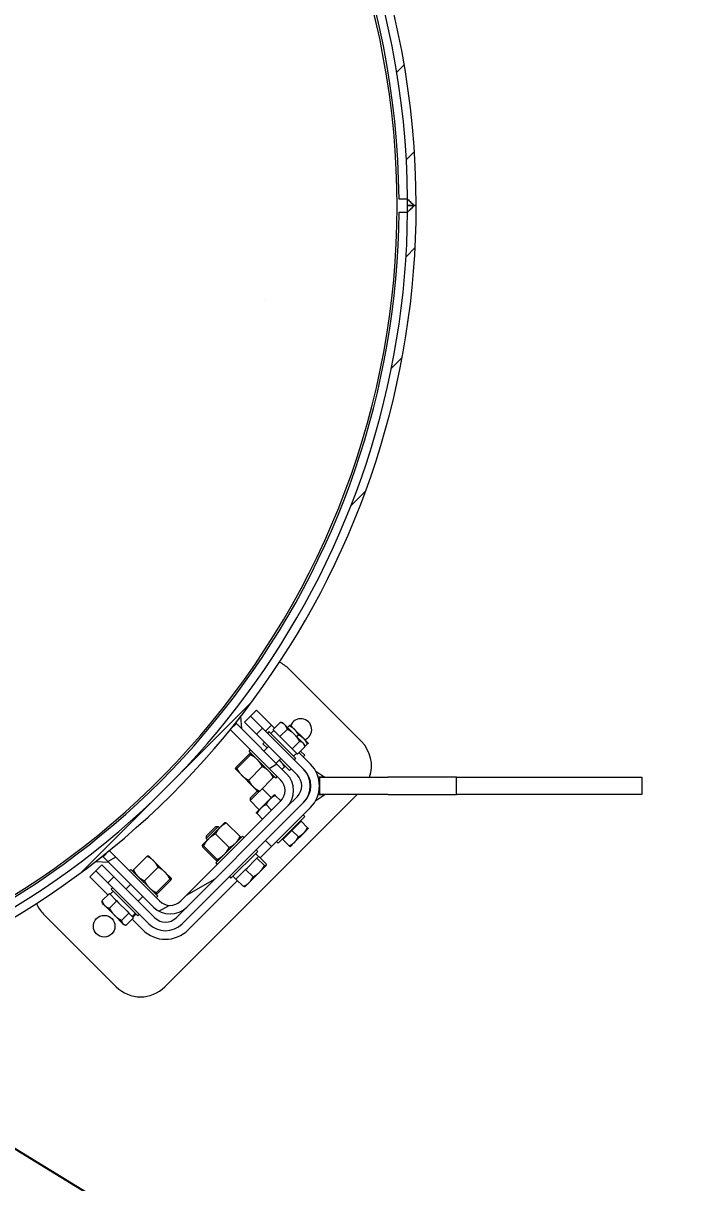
# Model space of a CAD drawing. Header units: inches. Extents: x 20 to 536, y 8 to 344.
# Drawn here: x 283.68 to 303.22, y 211.26 to 245.1 of the extents above; entities that cross this region are included whole.
import ezdxf

# ---------------------------------------------------------------- set-up
doc = ezdxf.new("R2010")
doc.units = ezdxf.units.IN
doc.header["$LTSCALE"] = 16
doc.header["$MEASUREMENT"] = 0
for name, color, linetype, lineweight in [('Dimension (ANSI)', 7, 'Continuous', 25), ('Hatch', 7, 'Continuous', 18), ('Symbol', 7, 'Continuous', 25), ('Visible', 7, 'Continuous', 18)]:
    doc.layers.add(name, color=color, linetype=linetype, lineweight=lineweight)
doc.styles.add('MEMCOR Medium', font='arial.ttf')
doc.styles.add('Standard D-E', font='arial.ttf')
doc.dimstyles.new('Default (ANSI)', dxfattribs={"dimscale": 16, "dimtxt": 0.15, "dimasz": 0.098425, "dimexe": 0.125, "dimexo": 0.0625, "dimgap": 0.031496, "dimtad": 0, "dimtih": 1, "dimtoh": 1, "dimdec": 4, "dimrnd": 1e-08, "dimzin": 3, "dimdsep": 46, "dimlunit": 5, "dimtxsty": 'MEMCOR Medium', "dimcen": 0.09, "dimdle": 0.393701, "dimclrd": 256, "dimclre": 256, "dimclrt": 256, "dimadec": 0, "dimazin": 1, "dimtfac": 0.8, "dimtofl": 0, "dimtmove": 0, "dimatfit": 3, "dimfxl": 1, "dimfrac": 1, "dimtolj": 1, "dimtzin": 4, "dimlwd": -1, "dimlwe": -1, "dimarcsym": 0})
doc.dimstyles.new('Default D-E$7', dxfattribs={"dimscale": 16, "dimtxt": 0.15, "dimasz": 0.098425, "dimexe": 0.125, "dimexo": 0.0625, "dimgap": 0.031496, "dimtad": 0, "dimtih": 1, "dimtoh": 1, "dimrnd": 1e-08, "dimzin": 4, "dimdsep": 46, "dimtxsty": 'Standard D-E', "dimcen": 0.09, "dimdle": 0.393701, "dimclrd": 256, "dimclre": 256, "dimclrt": 256, "dimadec": 0, "dimazin": 1, "dimtfac": 1, "dimtofl": 0, "dimtmove": 0, "dimatfit": 3, "dimfxl": 1, "dimtolj": 1, "dimtzin": 4, "dimlwd": -1, "dimlwe": -1, "dimarcsym": 0})

# ---------------------------------------------------------------- blocks, each defined once
blk = doc.blocks.new('*D29')
at = {"layer": 'Defpoints', "color": 0, "transparency": 16777216}
for p in [(288.082, 262.301), (219.33, 251.64), (248.104, 222.866)]:
    blk.add_point(p, dxfattribs=at)
at = {"layer": 'Dimension (ANSI)', "transparency": 16777216}
for p, q in [((287.375, 263.008), (257.622, 292.761)), ((257.922, 290.233), (243.693, 276.004)), ((220.443, 252.754), (234.672, 266.983)), ((247.397, 223.573), (217.915, 253.055))]:
    blk.add_line(p, q, dxfattribs=at)
for points in [[(257.737, 290.419), (258.108, 290.047), (259.036, 291.347)], [(220.258, 252.939), (220.629, 252.568), (219.33, 251.64)]]:
    blk.add_solid(points, dxfattribs=at)
at = {"layer": 'Dimension (ANSI)', "transparency": 16777216, "char_height": 2.4, "attachment_point": 5, "style": 'MEMCOR Medium'}
for s, insert in [('\\A1; 56{\\H0.8x;\\S1#8;} in', (239.183, 273.962)), ('\\A1;[1426.3 mm]', (239.183, 269.451))]:
    blk.add_mtext(s, dxfattribs=dict(at, insert=insert))

msp = doc.modelspace()

# ---------------------------------------------------------------- hatches: boundary and pattern name
at = {"layer": 'Hatch'}
h = msp.add_hatch(dxfattribs=at)
h.set_pattern_fill('ANSI31', color=256, scale=16, style=0)
edge = h.paths.add_edge_path()
edge.add_spline(control_points=[(295.089787, 239.776114), (295.058151, 239.744394), (295.026422, 239.712766), (294.96284, 239.649761), (294.930988, 239.618384), (294.899043, 239.587101)], knot_values=[-0.682075875, -0.682075875, -0.682075875, -0.682075875, -0.340702201, -0.340702201, 0, 0, 0, 0], degree=3, periodic=0)
edge.add_ellipse((270.90008, 239.776117), major_axis=(-0.189016, -23.998963), ratio=1, start_angle=19.9222048, end_angle=90, ccw=False)
edge.add_line((278.899877, 217.148938), (278.899877, 216.883944))
edge.add_ellipse((270.90008, 239.776117), major_axis=(22.892172, 7.999797), ratio=1, start_angle=270, end_angle=270.6114045)
edge.add_ellipse((270.90008, 239.776117), major_axis=(22.805504, 8.243619), ratio=1, start_angle=270, end_angle=288.0241104)
edge.add_ellipse((270.90008, 239.776117), major_axis=(19.135639, 14.89549), ratio=1, start_angle=270, end_angle=270.5906879)
edge.add_ellipse((270.90008, 239.776117), major_axis=(18.98106, 15.091973), ratio=1, start_angle=270, end_angle=283.0230921)
edge.add_ellipse((270.90008, 239.776117), major_axis=(15.091973, 18.98106), ratio=1, start_angle=270, end_angle=270.5906879)
edge.add_ellipse((270.90008, 239.776117), major_axis=(14.89549, 19.135639), ratio=1, start_angle=270, end_angle=307.8977611)
edge.add_line((295.149787, 239.776114), (295.089787, 239.776114))
edge = h.paths.add_edge_path()
edge.add_spline(control_points=[(294.899043, 239.965132), (294.930988, 239.933849), (294.96284, 239.902472), (295.026422, 239.839467), (295.058151, 239.807839), (295.089787, 239.776119)], knot_values=[-0.682075897, -0.682075897, -0.682075897, -0.682075897, -0.341373686, -0.341373686, 0, 0, 0, 0], degree=3, periodic=0)
edge.add_line((295.089787, 239.776119), (295.149787, 239.776119))
edge.add_ellipse((270.90008, 239.776117), major_axis=(-0.000002, 24.249707), ratio=1, start_angle=270, end_angle=307.8977611)
edge.add_ellipse((270.90008, 239.776117), major_axis=(-14.89549, 19.135639), ratio=1, start_angle=270, end_angle=270.5906879)
edge.add_ellipse((270.90008, 239.776117), major_axis=(-15.091973, 18.98106), ratio=1, start_angle=270, end_angle=283.0230921)
edge.add_ellipse((270.90008, 239.776117), major_axis=(-18.98106, 15.091973), ratio=1, start_angle=270, end_angle=270.5906879)
edge.add_ellipse((270.90008, 239.776117), major_axis=(-19.135639, 14.89549), ratio=1, start_angle=270, end_angle=345.7955322)
edge.add_ellipse((270.90008, 239.776117), major_axis=(-19.135639, -14.89549), ratio=1, start_angle=270, end_angle=270.5906879)
edge.add_ellipse((270.90008, 239.776117), major_axis=(-18.98106, -15.091973), ratio=1, start_angle=270, end_angle=283.0230921)
edge.add_ellipse((270.90008, 239.776117), major_axis=(-18.98106, 15.091973), ratio=1, start_angle=0, end_angle=0.5906879)
edge.add_ellipse((270.90008, 239.776117), major_axis=(-14.89549, -19.135639), ratio=1, start_angle=270, end_angle=345.7955322)
edge.add_ellipse((270.90008, 239.776117), major_axis=(14.89549, -19.135639), ratio=1, start_angle=270, end_angle=270.5906879)
edge.add_ellipse((270.90008, 239.776117), major_axis=(15.091973, -18.98106), ratio=1, start_angle=270, end_angle=283.0230921)
edge.add_ellipse((270.90008, 239.776117), major_axis=(18.98106, -15.091973), ratio=1, start_angle=270, end_angle=270.5906879)
edge.add_ellipse((270.90008, 239.776117), major_axis=(19.135639, -14.89549), ratio=1, start_angle=270, end_angle=288.0241104)
edge.add_ellipse((270.90008, 239.776117), major_axis=(22.805504, -8.243619), ratio=1, start_angle=270, end_angle=270.6114045)
edge.add_line((262.900283, 216.883944), (262.900283, 217.148938))
edge.add_ellipse((270.90008, 239.776117), major_axis=(-22.627178, 7.999797), ratio=1, start_angle=199.9222048, end_angle=450, ccw=False)
h = msp.add_hatch(dxfattribs=at)
h.set_pattern_fill('ANSI31', color=256, scale=16, angle=-15, style=0)
edge = h.paths.add_edge_path()
edge.add_line((278.899877, 216.883944), (278.899877, 216.786117))
edge.add_line((278.899877, 216.786117), (278.899877, 216.625588))
edge.add_spline(control_points=[(278.899877, 216.625588), (278.960747, 216.711817), (279.021815, 216.798116), (279.10309, 216.913109), (279.123405, 216.941863), (279.143699, 216.970612)], knot_values=[-1.073112656, -1.073112656, -1.073112656, -1.073112656, -0.268149888, -0.268149888, 0, 0, 0, 0], degree=3, periodic=0)
edge.add_ellipse((270.90008, 239.776117), major_axis=(-22.805504, -8.243619), ratio=1, start_angle=89.3885955, end_angle=90, ccw=False)
edge = h.paths.add_edge_path()
edge.add_spline(control_points=[(262.656461, 216.970612), (262.676616, 216.941891), (262.696911, 216.913122), (262.737524, 216.855703), (262.774289, 216.803858), (262.819103, 216.740663), (262.859836, 216.683226), (262.900283, 216.625588)], knot_values=[-0.643823681, -0.643823681, -0.643823681, -0.643823681, -0.590339543, -0.590339543, -0.536552188, -0.536552188, 0, 0, 0, 0], degree=3, periodic=0)
edge.add_line((262.900283, 216.625588), (262.900283, 216.786117))
edge.add_line((262.900283, 216.786117), (262.900283, 216.883944))
edge.add_ellipse((270.90008, 239.776117), major_axis=(-22.892172, 7.999797), ratio=1, start_angle=89.3885955, end_angle=90, ccw=False)
edge = h.paths.add_edge_path()
edge.add_line((251.742243, 224.507367), (251.899771, 224.664894))
edge.add_line((251.899771, 224.664894), (251.91902, 224.684144))
edge.add_ellipse((270.90008, 239.776117), major_axis=(-15.091973, 18.98106), ratio=1, start_angle=89.4093121, end_angle=90, ccw=False)
edge.add_line((251.764441, 224.880627), (251.742243, 224.507367))
edge = h.paths.add_edge_path()
edge.add_ellipse((270.90008, 239.776117), major_axis=(-14.89549, -19.135639), ratio=1, start_angle=89.4093121, end_angle=90)
edge.add_line((290.035719, 224.880627), (290.057917, 224.507367))
edge.add_line((290.057917, 224.507367), (289.900389, 224.664894))
edge.add_line((289.900389, 224.664894), (289.88114, 224.684144))
edge = h.paths.add_edge_path()
edge.add_line((255.63133, 258.933953), (255.788858, 258.776426))
edge.add_line((255.788858, 258.776426), (255.808107, 258.757177))
edge.add_ellipse((270.90008, 239.776117), major_axis=(18.98106, 15.091973), ratio=1, start_angle=89.4093121, end_angle=90, ccw=False)
edge.add_line((256.00459, 258.911755), (255.63133, 258.933953))
edge = h.paths.add_edge_path()
edge.add_ellipse((270.90008, 239.776117), major_axis=(-19.135639, 14.89549), ratio=1, start_angle=89.4093121, end_angle=90)
edge.add_line((256.00459, 220.640478), (255.63133, 220.61828))
edge.add_line((255.63133, 220.61828), (255.788858, 220.775807))
edge.add_line((255.788858, 220.775807), (255.808107, 220.795056))
edge = h.paths.add_edge_path()
edge.add_line((290.057917, 255.044866), (289.900389, 254.887339))
edge.add_line((289.900389, 254.887339), (289.88114, 254.868089))
edge.add_ellipse((270.90008, 239.776117), major_axis=(15.091973, -18.98106), ratio=1, start_angle=89.4093121, end_angle=90, ccw=False)
edge.add_line((290.035719, 254.671607), (290.057917, 255.044866))
edge = h.paths.add_edge_path()
edge.add_ellipse((270.90008, 239.776117), major_axis=(14.89549, 19.135639), ratio=1, start_angle=89.4093121, end_angle=90)
edge.add_line((251.764441, 254.671607), (251.742243, 255.044866))
edge.add_line((251.742243, 255.044866), (251.899771, 254.887339))
edge.add_line((251.899771, 254.887339), (251.91902, 254.868089))
edge = h.paths.add_edge_path()
edge.add_line((285.992053, 258.757177), (286.011302, 258.776426))
edge.add_line((286.011302, 258.776426), (286.168829, 258.933953))
edge.add_line((286.168829, 258.933953), (285.79557, 258.911755))
edge.add_ellipse((270.90008, 239.776117), major_axis=(19.135639, -14.89549), ratio=1, start_angle=89.4093121, end_angle=90, ccw=False)
edge = h.paths.add_edge_path()
edge.add_line((286.168829, 220.61828), (286.011302, 220.775807))
edge.add_line((286.011302, 220.775807), (285.992053, 220.795056))
edge.add_ellipse((270.90008, 239.776117), major_axis=(-18.98106, -15.091973), ratio=1, start_angle=89.4093121, end_angle=90, ccw=False)
edge.add_line((285.79557, 220.640478), (286.168829, 220.61828))
h = msp.add_hatch(dxfattribs=at)
h.set_pattern_fill('ANSI31', color=256, scale=16, angle=-15, style=0)
edge = h.paths.add_edge_path()
edge.add_line((286.188079, 220.952584), (286.011302, 220.775807))
edge.add_line((286.011302, 220.775807), (286.168829, 220.61828))
edge.add_line((286.168829, 220.61828), (287.479299, 219.30781))
edge.add_ellipse((287.967203, 219.795713), major_axis=(0.487904, -0.487904), ratio=1, start_angle=270, end_angle=360)
edge.add_line((288.455107, 219.30781), (291.368387, 222.22109))
edge.add_ellipse((290.880483, 222.708993), major_axis=(0.487904, 0.487904), ratio=1, start_angle=270, end_angle=360)
edge.add_line((291.368387, 223.196897), (290.057917, 224.507367))
edge.add_line((290.057917, 224.507367), (289.900389, 224.664894))
edge.add_line((289.900389, 224.664894), (289.723613, 224.488118))
edge.add_line((289.723613, 224.488118), (291.19161, 223.02012))
edge.add_ellipse((290.880483, 222.708993), major_axis=(0.311127, -0.311127), ratio=1, start_angle=0, end_angle=90, ccw=False)
edge.add_line((291.19161, 222.397866), (288.27833, 219.484586))
edge.add_ellipse((287.967203, 219.795713), major_axis=(-0.311127, -0.311127), ratio=1, start_angle=0, end_angle=90, ccw=False)
edge.add_line((287.656076, 219.484586), (286.188079, 220.952584))

# ---------------------------------------------------------------- linework, layer by layer
at = {"layer": 'Visible'}
for p, q in [((294.899043, 239.965132), (294.64905, 239.963163)), ((294.64905, 239.58907), (294.899043, 239.587101)), ((294.90008, 239.776119), (295.089787, 239.776119)), ((295.089787, 239.776114), (294.90008, 239.776114)), ((295.089787, 239.776119), (295.149787, 239.776119)), ((295.149787, 239.776114), (295.089787, 239.776114)), ((291.43082, 226.257463), (293.55214, 224.136142)), ((290.488039, 225.055465), (290.311262, 224.878689)), ((290.931187, 224.612317), (290.488039, 225.055465)), ((290.057917, 224.507367), (290.035719, 224.880627)), ((290.134485, 224.701912), (290.311262, 224.878689)), ((290.488039, 224.348359), (290.134485, 224.701912)), ((290.664816, 224.525135), (290.311262, 224.878689)), ((290.971696, 224.484115), (291.187134, 224.699552)), ((291.261533, 224.680414), (291.208756, 224.694556)), ((289.900389, 224.664894), (289.723613, 224.488118)), ((289.723613, 224.488118), (291.19161, 223.02012)), ((289.88114, 224.684144), (290.057917, 224.507367)), ((291.368387, 223.196897), (289.900389, 224.664894)), ((290.488039, 224.348359), (290.664816, 224.525135)), ((291.857497, 223.332454), (290.664816, 224.525135)), ((290.931187, 224.612317), (290.75441, 224.43554)), ((290.849692, 224.429343), (290.80515, 224.384801)), ((291.62918, 223.649855), (290.849692, 224.429343)), ((290.909607, 224.369428), (290.997995, 224.457817)), ((291.015543, 224.527962), (290.931187, 224.612317)), ((291.002592, 224.45322), (290.971696, 224.484115)), ((291.002592, 224.45322), (291.143003, 224.312808)), ((291.173899, 224.281913), (291.389336, 224.49735)), ((291.315866, 224.626082), (291.261533, 224.680414)), ((291.595031, 224.346917), (291.315866, 224.626082)), ((291.395574, 224.546374), (291.445609, 224.596409)), ((291.601875, 224.48751), (291.469293, 224.620092)), ((291.86704, 224.222345), (291.601875, 224.48751)), ((291.68072, 223.155677), (290.488039, 224.348359)), ((290.673678, 224.073635), (290.71822, 224.118177)), ((290.673678, 224.073635), (290.796799, 223.950515)), ((291.173899, 224.281913), (291.143003, 224.312808)), ((291.228314, 224.227498), (291.173899, 224.281913)), ((291.228314, 224.227498), (291.475613, 223.980199)), ((291.530027, 223.925785), (291.745464, 224.141222)), ((291.850058, 224.09189), (291.595031, 224.346917)), ((291.660739, 224.281209), (291.710774, 224.331244)), ((291.880252, 224.061696), (291.850058, 224.09189)), ((291.999623, 224.089762), (291.86704, 224.222345)), ((291.880252, 224.061696), (291.894393, 224.008919)), ((291.899017, 223.989157), (291.975939, 224.066079)), ((290.284717, 223.778254), (289.887835, 223.381372)), ((290.311581, 223.75139), (289.914699, 223.354508)), ((290.271498, 223.851148), (290.31604, 223.89569)), ((290.271498, 223.851148), (291.050986, 223.07166)), ((290.327176, 223.79547), (290.325893, 223.795814)), ((290.841341, 223.995057), (290.705784, 223.8595)), ((291.530027, 223.925785), (291.475613, 223.980199)), ((291.553546, 223.902265), (291.530027, 223.925785)), ((291.553546, 223.902265), (291.660434, 223.795378)), ((291.572732, 223.706303), (291.66112, 223.794692)), ((291.683953, 223.771859), (291.660434, 223.795378)), ((291.683953, 223.771859), (291.89939, 223.987296)), ((292.062558, 223.480946), (291.727799, 223.815705)), ((291.895803, 223.736785), (291.772341, 223.860247)), ((291.895803, 223.736785), (291.851261, 223.692243)), ((289.870618, 223.338913), (289.870275, 223.340196)), ((290.658268, 223.404702), (290.261386, 223.00782)), ((291.194894, 223.641503), (291.059337, 223.505946)), ((291.150352, 223.596961), (291.453166, 223.294148)), ((291.304903, 223.395043), (291.237572, 223.327712)), ((291.62918, 223.649855), (291.584638, 223.605313)), ((289.870618, 223.338913), (289.871429, 223.338102)), ((289.871429, 223.338102), (290.058205, 223.151327)), ((290.058205, 223.151327), (290.39146, 222.818071)), ((290.978091, 223.084879), (290.581209, 222.687998)), ((290.995073, 223.118672), (291.011803, 223.101943)), ((290.995308, 223.127338), (290.995652, 223.126056)), ((291.050986, 223.07166), (291.095528, 223.116203)), ((291.453166, 223.294148), (291.497708, 223.33869)), ((291.857497, 223.332454), (291.885781, 223.30417)), ((292.22018, 223.268266), (292.478243, 223.09455)), ((292.478243, 223.09455), (292.290743, 223.09455)), ((292.326162, 223.09455), (294.326162, 223.09455)), ((292.326162, 223.09455), (292.326162, 222.59455)), ((296.326162, 223.09455), (294.326162, 223.09455)), ((296.326162, 223.09455), (296.826162, 223.09455)), ((296.326162, 222.59455), (296.326162, 223.09455)), ((296.826162, 223.09455), (301.734806, 223.09455)), ((301.734806, 223.09455), (301.734806, 222.59455)), ((290.301987, 222.479819), (290.51585, 222.693682)), ((290.5707, 222.68179), (290.301994, 222.413083)), ((290.39146, 222.818071), (290.538751, 222.670781)), ((290.538751, 222.670781), (290.540033, 222.670437)), ((290.923415, 222.498769), (290.657698, 222.764486)), ((293.424761, 222.59455), (287.810433, 216.980222)), ((291.19161, 222.397866), (288.27833, 219.484586)), ((288.31955, 218.818699), (291.857497, 222.356646)), ((290.301987, 222.479819), (290.301994, 222.413083)), ((290.569861, 222.145216), (290.301994, 222.413083)), ((290.87922, 222.454575), (290.614055, 222.18941)), ((291.011803, 222.587158), (290.87922, 222.454575)), ((291.196316, 222.402645), (291.035486, 222.563474)), ((291.368387, 222.22109), (291.68072, 222.533423)), ((291.885781, 222.384931), (291.857497, 222.356646)), ((292.22018, 222.420834), (292.478243, 222.59455)), ((292.290743, 222.59455), (292.478243, 222.59455)), ((294.326162, 222.59455), (292.326162, 222.59455)), ((294.326162, 222.59455), (296.326162, 222.59455)), ((296.826162, 222.59455), (296.326162, 222.59455)), ((301.734806, 222.59455), (296.826162, 222.59455)), ((288.455107, 219.30781), (291.368387, 222.22109)), ((290.614055, 222.18941), (290.481473, 222.056828)), ((290.666022, 221.872278), (290.505156, 222.033144)), ((290.931187, 222.137443), (290.770321, 222.298309)), ((290.931187, 221.076783), (292.062558, 222.208154)), ((291.895803, 221.952315), (291.851261, 221.996857)), ((289.016403, 221.371011), (289.305185, 221.659794)), ((289.369959, 221.659791), (289.016405, 221.306238)), ((289.305185, 221.659794), (289.369959, 221.659791)), ((289.410648, 221.619102), (289.369959, 221.659791)), ((289.567937, 221.776392), (289.420647, 221.629101)), ((289.567937, 221.776392), (289.56922, 221.776735)), ((289.610396, 221.759175), (290.007278, 221.362293)), ((291.116316, 221.172827), (291.895803, 221.952315)), ((291.52374, 221.544891), (291.656322, 221.677473)), ((291.656322, 221.677473), (291.788905, 221.810056)), ((291.788905, 221.810056), (291.771224, 221.827736)), ((291.788905, 221.810056), (291.975939, 221.623021)), ((289.016403, 221.371011), (289.016405, 221.306238)), ((289.420647, 221.629101), (289.087391, 221.295846)), ((289.290573, 221.439352), (289.687455, 221.04247)), ((290.080172, 221.375512), (289.300684, 220.596025)), ((290.024494, 221.319835), (290.024838, 221.321117)), ((290.080172, 221.375512), (290.124714, 221.33097)), ((291.258575, 221.279726), (291.391157, 221.412308)), ((291.391157, 221.412308), (291.52374, 221.544891)), ((291.52374, 221.544891), (291.710774, 221.357856)), ((291.601875, 221.20159), (291.86704, 221.466755)), ((291.86704, 221.466755), (291.999623, 221.599338)), ((288.899805, 221.108259), (288.899461, 221.106977)), ((288.900616, 221.109071), (288.899805, 221.108259)), ((289.087391, 221.295846), (288.900616, 221.109071)), ((288.917021, 221.065801), (289.313903, 220.668919)), ((288.943885, 221.092665), (289.340767, 220.695783)), ((289.057094, 221.265549), (289.016405, 221.306238)), ((290.478267, 220.977417), (290.52281, 220.932875)), ((290.596654, 220.74225), (290.931187, 221.076783)), ((290.931187, 221.076783), (290.75441, 221.25356)), ((291.116316, 221.172827), (291.071773, 221.217369)), ((291.258575, 221.279726), (291.240894, 221.297406)), ((291.258575, 221.279726), (291.445609, 221.092691)), ((291.469293, 221.069008), (291.601875, 221.20159)), ((285.79557, 220.640478), (286.168829, 220.61828)), ((286.168829, 220.61828), (285.992053, 220.795056)), ((286.188079, 220.952584), (286.011302, 220.775807)), ((286.011302, 220.775807), (287.479299, 219.30781)), ((287.656076, 219.484586), (286.188079, 220.952584)), ((286.897743, 220.391679), (287.294624, 220.788561)), ((287.337535, 220.805327), (287.336151, 220.805697)), ((287.484084, 220.658777), (287.337535, 220.805327)), ((287.817276, 220.325585), (287.484084, 220.658777)), ((289.356362, 220.651702), (289.355079, 220.651359)), ((290.52281, 220.932875), (289.743322, 220.153387)), ((290.452073, 220.685361), (290.221978, 220.455266)), ((290.452073, 220.685361), (290.502702, 220.73599)), ((290.462895, 220.87296), (290.551283, 220.784572)), ((290.502702, 220.73599), (290.510358, 220.743646)), ((290.502702, 220.73599), (290.718139, 220.520553)), ((290.551283, 220.784572), (290.510358, 220.743646)), ((290.551283, 220.784572), (290.552808, 220.786096)), ((290.552808, 220.786096), (290.768245, 220.570659)), ((285.620731, 220.188158), (285.797508, 220.364934)), ((285.974284, 220.541711), (285.797508, 220.364934)), ((285.797508, 220.364934), (286.151061, 220.011381)), ((285.974284, 220.541711), (286.327838, 220.188158)), ((286.780758, 220.359905), (286.8253, 220.404447)), ((286.8253, 220.404447), (287.604788, 219.624959)), ((286.880977, 220.348769), (286.880607, 220.350153)), ((287.216987, 220.072435), (287.613869, 220.469317)), ((288.004792, 220.138069), (287.817276, 220.325585)), ((289.300684, 220.596025), (289.345226, 220.551482)), ((290.128375, 220.361663), (289.933074, 220.166362)), ((290.128375, 220.361663), (290.171348, 220.404637)), ((290.171348, 220.404637), (290.221978, 220.455266)), ((290.171348, 220.404637), (290.386786, 220.1892)), ((290.273792, 220.020945), (290.580093, 220.327246)), ((290.580093, 220.327246), (290.770823, 220.517975)), ((290.770823, 220.517975), (290.773881, 220.521034)), ((290.773881, 220.521034), (290.775187, 220.525906)), ((285.620731, 220.188158), (286.150114, 219.658774)), ((286.327838, 220.188158), (286.151061, 220.011381)), ((286.151061, 220.011381), (287.343743, 218.818699)), ((286.327838, 220.188158), (287.520519, 218.995476)), ((286.681391, 219.834604), (286.816948, 219.970161)), ((287.564126, 219.725296), (287.961008, 220.122178)), ((287.59202, 219.697402), (287.988902, 220.094284)), ((288.005667, 220.137194), (288.004792, 220.138069)), ((288.005667, 220.137194), (288.006038, 220.135811)), ((288.496327, 218.641923), (289.933947, 220.079543)), ((289.69878, 220.197929), (289.743322, 220.153387)), ((289.79977, 220.209835), (289.888158, 220.121447)), ((289.8901, 220.123389), (289.888158, 220.121447)), ((289.8901, 220.123389), (289.933074, 220.166362)), ((289.8901, 220.123389), (290.105538, 219.907952)), ((290.155163, 219.902315), (290.273792, 220.020945)), ((286.193961, 219.70262), (285.978524, 219.487183)), ((286.193961, 219.70262), (286.226863, 219.669718)), ((286.215165, 219.681416), (286.303554, 219.769804)), ((286.376393, 219.520188), (286.226863, 219.669718)), ((286.291647, 219.870795), (286.247105, 219.826253)), ((287.026593, 219.046765), (286.247105, 219.826253)), ((287.54911, 219.680637), (287.550493, 219.680266)), ((287.560245, 219.580417), (287.604788, 219.624959)), ((290.155163, 219.902315), (290.15029, 219.90101)), ((285.996034, 219.414412), (285.984817, 219.456273)), ((285.996034, 219.414412), (286.05856, 219.351885)), ((286.05856, 219.351885), (286.343477, 219.066968)), ((286.409295, 219.487286), (286.193858, 219.271849)), ((286.376393, 219.520188), (286.409295, 219.487286)), ((286.409295, 219.487286), (286.463461, 219.43312)), ((286.709629, 219.186952), (286.463461, 219.43312)), ((287.034945, 219.481051), (287.170501, 219.616608)), ((288.142773, 218.995476), (288.455107, 219.30781)), ((286.39622, 216.980222), (284.274899, 219.101542)), ((286.343477, 219.066968), (286.59031, 218.820135)), ((286.763795, 219.132786), (286.548358, 218.917349)), ((286.902961, 218.99362), (286.687524, 218.778183)), ((286.709629, 219.186952), (286.763795, 219.132786)), ((286.763795, 219.132786), (286.785059, 219.111522)), ((286.861969, 219.034612), (286.785059, 219.111522)), ((286.859115, 218.949774), (287.166966, 218.641923)), ((286.861969, 219.034612), (286.950357, 219.123001)), ((286.861969, 219.034612), (286.876635, 219.019946)), ((286.876635, 219.019946), (286.881203, 219.015378)), ((286.881203, 219.015378), (286.969591, 219.103766)), ((286.881697, 219.014884), (286.881203, 219.015378)), ((286.881697, 219.014884), (286.902961, 218.99362)), ((286.881756, 219.014825), (286.970145, 219.103213)), ((287.071135, 219.091307), (287.026593, 219.046765)), ((286.59031, 218.820135), (286.614752, 218.795693)), ((286.614752, 218.795693), (286.656613, 218.784477))]:
    msp.add_line(p, q, dxfattribs=at)
msp.add_circle((286.042666, 218.747989), 0.315, dxfattribs=at)
for centre, radius, start, end in [((270.90008, 239.776117), 24.249707, 0.000005, 250.7377488), ((270.90008, 239.776117), 23.999707, 0.4512519, 250.5290471), ((270.90008, 239.776117), 23.749707, 0.4512519, 253.7422194), ((270.90008, 239.776117), 23.69, 285.7550294, 254.2449706), ((270.90008, 239.776117), 24, 359.5494441, 0.4505559), ((270.90008, 239.776117), 23.749707, 286.2577806, 359.5487481), ((270.90008, 239.776117), 24.249707, 289.2622512, 359.999995), ((270.90008, 239.776117), 23.999707, 289.4709529, 359.5487481), ((270.90008, 239.776117), 24.000003, 359.999995, 0.000005), ((290.723713, 225.550356), 1, 45, 64.1293293), ((270.90008, 239.776117), 24.249707, 321.511546, 322.1022339), ((291.784373, 224.489696), 0.315, 290.5074206, 159.4925794), ((292.845033, 223.429036), 1, 340.458746, 45), ((291.426162, 222.84455), 0.9, 315, 45), ((290.880483, 222.708993), 0.44, 315, 45), ((290.880483, 222.708993), 0.69, 315, 45), ((291.369593, 222.84455), 0.44, 315, 45), ((291.369593, 222.84455), 0.69, 315, 45), ((291.426162, 222.84455), 0.65, 315, 45), ((291.426162, 222.84455), 0.9, 16.1276202, 28.0859338), ((291.426162, 222.84455), 0.9, 331.9140662, 343.8723798), ((270.90008, 239.776117), 24.249707, 307.8977661, 308.488454), ((284.982006, 219.808649), 1, 203.4422918, 225), ((287.967203, 219.795713), 0.69, 225, 315), ((287.967203, 219.795713), 0.44, 225, 315), ((287.831646, 219.306603), 0.44, 225, 315), ((287.831646, 219.306603), 0.94, 225, 315), ((287.831646, 219.306603), 0.69, 225, 315), ((287.103326, 217.687329), 1, 225, 315)]:
    msp.add_arc(centre, radius, start, end, dxfattribs=at)
for points, knots in [([(294.899043, 239.965132), (294.930988, 239.933849), (294.96284, 239.902472), (295.026422, 239.839467), (295.058151, 239.807839), (295.089787, 239.776119)], [-0.682075897, -0.682075897, -0.682075897, -0.682075897, -0.3413736855, -0.3413736855, 0, 0, 0, 0]), ([(295.089787, 239.776114), (295.058151, 239.744394), (295.026422, 239.712766), (294.96284, 239.649761), (294.930988, 239.618384), (294.899043, 239.587101)], [-0.6820758752, -0.6820758752, -0.6820758752, -0.6820758752, -0.3407022006, -0.3407022006, 0, 0, 0, 0])]:
    msp.add_open_spline(points, degree=3, knots=knots, dxfattribs=at)
for points, weights in [([(291.315866, 224.626082), (291.268944, 224.673003), (291.187134, 224.699552)], [1, 1.04314139574, 1.01001874936]), ([(291.187134, 224.699552), (291.198475, 224.697311), (291.208756, 224.694556)], [1.01001874936, 1.01532757125, 1.01867725042]), ([(291.389336, 224.49735), (291.362787, 224.579161), (291.315866, 224.626082)], [1.01001874936, 1.04314139574, 1]), ([(291.595031, 224.346917), (291.512391, 224.429556), (291.389336, 224.49735)], [1, 1.04314139574, 1.01001874936]), ([(291.445609, 224.596409), (291.469293, 224.620092), (291.469293, 224.620092)], [1, 1.0379548493, 1]), ([(291.601875, 224.48751), (291.540343, 224.549042), (291.445609, 224.596409)], [1, 1.0379548493, 1]), ([(291.710774, 224.331244), (291.663407, 224.425978), (291.601875, 224.48751)], [1, 1.0379548493, 1]), ([(291.745464, 224.141222), (291.677671, 224.264277), (291.595031, 224.346917)], [1.01001874936, 1.04314139574, 1]), ([(291.86704, 224.222345), (291.805508, 224.283877), (291.710774, 224.331244)], [1, 1.0379548493, 1]), ([(291.850058, 224.09189), (291.814339, 224.127608), (291.745464, 224.141222)], [1, 1.04314139574, 1.01001874936]), ([(291.89939, 223.987296), (291.885777, 224.056171), (291.850058, 224.09189)], [1.01001874936, 1.04314139574, 1]), ([(291.975939, 224.066079), (291.928572, 224.160813), (291.86704, 224.222345)], [1, 1.0379548493, 1]), ([(291.999623, 224.089762), (291.999623, 224.089762), (291.975939, 224.066079)], [1, 1.0379548493, 1]), ([(290.327987, 223.794659), (290.321753, 223.800893), (290.284717, 223.778254)], [1, 1.0379548493, 1]), ([(290.311581, 223.75139), (290.334221, 223.788426), (290.327987, 223.794659)], [1, 1.0379548493, 1]), ([(290.514762, 223.607884), (290.434313, 223.688333), (290.311581, 223.75139)], [1, 1.0379548493, 1]), ([(289.887835, 223.381372), (289.865196, 223.344336), (289.871429, 223.338102)], [1, 1.0379548493, 1]), ([(289.871429, 223.338102), (289.877663, 223.331868), (289.914699, 223.354508)], [1, 1.0379548493, 1]), ([(289.914699, 223.354508), (289.977756, 223.231776), (290.058205, 223.151327)], [1, 1.0379548493, 1]), ([(290.658268, 223.404702), (290.595211, 223.527435), (290.514762, 223.607884)], [1, 1.0379548493, 1]), ([(290.848017, 223.274629), (290.773802, 223.348844), (290.658268, 223.404702)], [1, 1.0379548493, 1]), ([(291.196004, 223.551309), (291.173399, 223.573914), (291.147356, 223.593965)], [1, 1.01361653257, 1.01746303772]), ([(291.304903, 223.395043), (291.257536, 223.489777), (291.196004, 223.551309)], [1, 1.0379548493, 1]), ([(291.328587, 223.418726), (291.328587, 223.418726), (291.304903, 223.395043)], [1, 1.0379548493, 1]), ([(290.058205, 223.151327), (290.138654, 223.070877), (290.261386, 223.00782)], [1, 1.0379548493, 1]), ([(290.261386, 223.00782), (290.317245, 222.892287), (290.39146, 222.818071)], [1, 1.0379548493, 1]), ([(290.978091, 223.084879), (290.922233, 223.200413), (290.848017, 223.274629)], [1, 1.0379548493, 1]), ([(290.995652, 223.126056), (290.997971, 223.1174), (290.978091, 223.084879)], [1.00835685167, 1.03317429485, 1]), ([(291.016253, 223.106393), (291.011803, 223.101943), (291.011803, 223.101943)], [1.01868101019, 1.01660567782, 1]), ([(290.39146, 222.818071), (290.465676, 222.743856), (290.581209, 222.687998)], [1, 1.0379548493, 1]), ([(290.581209, 222.687998), (290.548689, 222.668118), (290.540033, 222.670437)], [1, 1.03317429485, 1.00835685167]), ([(290.87922, 222.454575), (290.817689, 222.393043), (290.770321, 222.298309)], [1, 1.0379548493, 1]), ([(291.035486, 222.563474), (290.940752, 222.516107), (290.87922, 222.454575)], [1, 1.0379548493, 1]), ([(291.011803, 222.587158), (291.011803, 222.587158), (291.035486, 222.563474)], [1, 1.0379548493, 1]), ([(290.505156, 222.033144), (290.481473, 222.056828), (290.481473, 222.056828)], [1, 1.0379548493, 1]), ([(290.614055, 222.18941), (290.552524, 222.127878), (290.505156, 222.033144)], [1, 1.0379548493, 1]), ([(290.770321, 222.298309), (290.675587, 222.250942), (290.614055, 222.18941)], [1, 1.0379548493, 1]), ([(289.610396, 221.759175), (289.494862, 221.703317), (289.420647, 221.629101)], [1, 1.0379548493, 1]), ([(289.56922, 221.776735), (289.577875, 221.779055), (289.610396, 221.759175)], [1.00835685167, 1.03317429485, 1]), ([(289.290573, 221.439352), (289.167841, 221.376295), (289.087391, 221.295846)], [1, 1.0379548493, 1]), ([(289.420647, 221.629101), (289.346431, 221.554886), (289.290573, 221.439352)], [1, 1.0379548493, 1]), ([(289.877204, 221.172544), (289.951419, 221.246759), (290.007278, 221.362293)], [1, 1.0379548493, 1]), ([(290.007278, 221.362293), (290.027157, 221.329772), (290.024838, 221.321117)], [1, 1.03317429485, 1.00835685167]), ([(291.601875, 221.20159), (291.663407, 221.263122), (291.710774, 221.357856)], [1, 1.0379548493, 1]), ([(291.710774, 221.357856), (291.805508, 221.405224), (291.86704, 221.466755)], [1, 1.0379548493, 1]), ([(291.86704, 221.466755), (291.928572, 221.528287), (291.975939, 221.623021)], [1, 1.0379548493, 1]), ([(291.975939, 221.623021), (291.999623, 221.599338), (291.999623, 221.599338)], [1, 1.0379548493, 1]), ([(288.900616, 221.109071), (288.894382, 221.102837), (288.917021, 221.065801)], [1, 1.0379548493, 1]), ([(288.943885, 221.092665), (288.90685, 221.115304), (288.900616, 221.109071)], [1, 1.0379548493, 1]), ([(289.087391, 221.295846), (289.006942, 221.215397), (288.943885, 221.092665)], [1, 1.0379548493, 1]), ([(289.543949, 220.839289), (289.624398, 220.919738), (289.687455, 221.04247)], [1, 1.0379548493, 1]), ([(289.687455, 221.04247), (289.802989, 221.098329), (289.877204, 221.172544)], [1, 1.0379548493, 1]), ([(291.445609, 221.092691), (291.540343, 221.140059), (291.601875, 221.20159)], [1, 1.0379548493, 1]), ([(291.469293, 221.069008), (291.469293, 221.069008), (291.445609, 221.092691)], [1, 1.0379548493, 1]), ([(287.294624, 220.788561), (287.327211, 220.808093), (287.336151, 220.805697)], [1, 1.03298964746, 1.00863132176]), ([(287.484084, 220.658777), (287.410003, 220.732858), (287.294624, 220.788561)], [1, 1.0379548493, 1]), ([(287.613869, 220.469317), (287.558165, 220.584696), (287.484084, 220.658777)], [1, 1.0379548493, 1]), ([(289.313903, 220.668919), (289.350939, 220.64628), (289.357173, 220.652513)], [1, 1.0379548493, 1]), ([(289.340767, 220.695783), (289.4635, 220.75884), (289.543949, 220.839289)], [1, 1.0379548493, 1]), ([(289.357173, 220.652513), (289.363407, 220.658747), (289.340767, 220.695783)], [1, 1.0379548493, 1]), ([(286.880607, 220.350153), (286.878211, 220.359093), (286.897743, 220.391679)], [1.00863132176, 1.03298964746, 1]), ([(286.897743, 220.391679), (286.953446, 220.276301), (287.027527, 220.20222)], [1, 1.0379548493, 1]), ([(287.817276, 220.325585), (287.736722, 220.406139), (287.613869, 220.469317)], [1, 1.0379548493, 1]), ([(287.961008, 220.122178), (287.89783, 220.245031), (287.817276, 220.325585)], [1, 1.0379548493, 1]), ([(290.386786, 220.1892), (290.503202, 220.250355), (290.580093, 220.327246)], [1.01001874936, 1.04314139574, 1]), ([(290.580093, 220.327246), (290.656984, 220.404137), (290.718139, 220.520553)], [1, 1.04314139574, 1.01001874936]), ([(290.718139, 220.520553), (290.759196, 220.506348), (290.770823, 220.517975)], [1.01001874936, 1.04314139574, 1]), ([(290.770823, 220.517975), (290.78245, 220.529602), (290.768245, 220.570659)], [1, 1.04314139574, 1.01001874936]), ([(287.027527, 220.20222), (287.101608, 220.128139), (287.216987, 220.072435)], [1, 1.0379548493, 1]), ([(287.216987, 220.072435), (287.280165, 219.949582), (287.360719, 219.869028)], [1, 1.0379548493, 1]), ([(288.004792, 220.138069), (287.99832, 220.144542), (287.961008, 220.122178)], [1, 1.0379548493, 1]), ([(287.988902, 220.094284), (288.011265, 220.131596), (288.004792, 220.138069)], [1, 1.0379548493, 1]), ([(290.105538, 219.907952), (290.208529, 219.955681), (290.273792, 220.020945)], [1.01001874936, 1.04314139574, 1]), ([(290.273792, 220.020945), (290.339056, 220.086209), (290.386786, 220.1892)], [1, 1.04314139574, 1.01001874936]), ([(287.360719, 219.869028), (287.441273, 219.788474), (287.564126, 219.725296)], [1, 1.0379548493, 1]), ([(287.564126, 219.725296), (287.541762, 219.687984), (287.548235, 219.681512)], [1, 1.0379548493, 1]), ([(287.548235, 219.681512), (287.554708, 219.675039), (287.59202, 219.697402)], [1, 1.0379548493, 1]), ([(290.15029, 219.90101), (290.136377, 219.897282), (290.105538, 219.907952)], [1.01703998005, 1.03469726123, 1.01001874936]), ([(285.978524, 219.487183), (286.008591, 219.401854), (286.05856, 219.351885)], [1.01001874936, 1.04314139574, 1]), ([(285.984817, 219.456273), (285.981007, 219.470492), (285.978524, 219.487183)], [1.02184119232, 1.01833204247, 1.01001874936]), ([(286.05856, 219.351885), (286.108528, 219.301917), (286.193858, 219.271849)], [1, 1.04314139574, 1.01001874936]), ([(286.193858, 219.271849), (286.261215, 219.14923), (286.343477, 219.066968)], [1.01001874936, 1.04314139574, 1]), ([(286.343477, 219.066968), (286.425739, 218.984706), (286.548358, 218.917349)], [1, 1.04314139574, 1.01001874936]), ([(286.548358, 218.917349), (286.558016, 218.852429), (286.59031, 218.820135)], [1.01001874936, 1.04314139574, 1]), ([(286.59031, 218.820135), (286.622603, 218.787842), (286.687524, 218.778183)], [1, 1.04314139574, 1.01001874936])]:
    msp.add_rational_spline(points, weights, degree=2, dxfattribs=at)

# ---------------------------------------------------------------- dimensions: what is measured, and where the dimension line sits
at = {"layer": 'Dimension (ANSI)'}
dim = msp.add_linear_dim(base=(219.329611, 251.640338), p1=(288.081646, 262.300798), p2=(248.104185, 222.865763), angle=225, text=' <> in\\X[1426.3 mm]', dimstyle='Default (ANSI)', override={"dimgap": 0.031496, "dimdec": 4, "dimpost": '', "dimtol": 0, "dimlim": 0, "dimtp": 0, "dimtm": 0, "dimtdec": 2, "dimatfit": 1}, dxfattribs=at)
dim.commit()
dim.dimension.update_dxf_attribs({"geometry": '*D29', "text_midpoint": (239.182735, 271.493462), "dimtype": 160})

# ---------------------------------------------------------------- leaders
at = {"layer": 'Symbol', "annotation_type": 0, "has_hookline": 1, "hookline_direction": 0, "text_width": 22.096044}
msp.add_leader([(278.567714, 215.238056), (289.368553, 208.628511), (290.943357, 208.628511)], dimstyle='Default D-E$7', override={"dimtad": 0}, dxfattribs=at)

doc.saveas('drawing.dxf')
